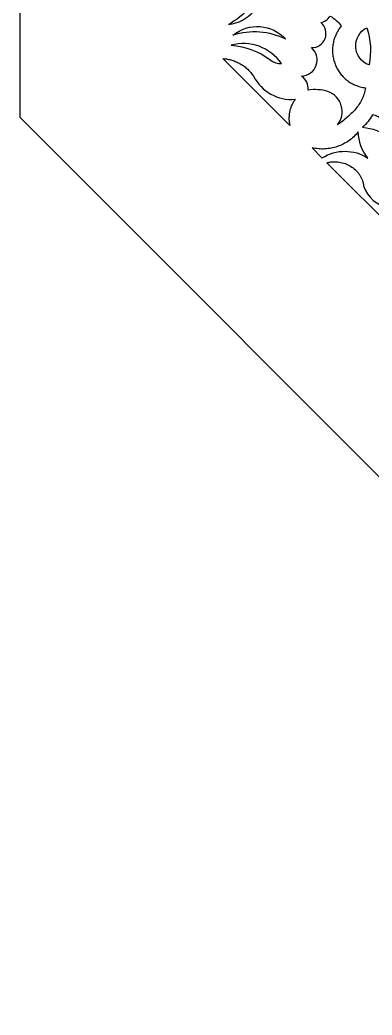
# Model space of a CAD drawing. Extents: x 3927 to 5087, y -513 to 1114.
# Drawn here: x 3927.4 to 4060.8, y -512.6 to -136 of the extents above; entities that cross this region are included whole.
import ezdxf

# ---------------------------------------------------------------- set-up
doc = ezdxf.new("R2010")
doc.units = 0
doc.layers.add('LAYER_1', color=18, linetype='CONTINUOUS')

msp = doc.modelspace()

# ---------------------------------------------------------------- linework, layer by layer
at = {"layer": 'LAYER_1'}
msp.add_lwpolyline([(4747.65, -512.56), (5087.41, -172.81), (5087.41, 307.68), (4747.65, 647.44), (4267.16, 647.44), (3927.41, 307.68), (3927.41, -172.81), (4267.16, -512.56)], close=True, dxfattribs=at)
for points in [[(4006.34, -137.7, 0.400641), (4019.47, -122.51, -0.191625)], [(4044.85, -134.54, -0.101667), (4049.11, -138.25), (4048.78, -138.67), (4048.47, -139.09), (4048.18, -139.53), (4047.9, -139.96), (4047.65, -140.41), (4047.41, -140.85), (4047.18, -141.3), (4046.98, -141.76), (4046.79, -142.21), (4046.61, -142.68), (4046.46, -143.14), (4046.32, -143.6), (4046.2, -144.07), (4046.09, -144.54), (4046, -145.01), (4045.92, -145.48), (4045.86, -145.95), (4045.82, -146.42), (4045.79, -146.89), (4045.78, -147.36), (4045.78, -147.83), (4045.8, -148.29), (4045.83, -148.76), (4045.88, -149.22), (4045.94, -149.68), (4046.02, -150.14), (4046.11, -150.59), (4046.21, -151.04), (4046.33, -151.49), (4046.47, -151.93), (4046.61, -152.37), (4046.77, -152.8), (4046.95, -153.23), (4047.14, -153.65), (4047.34, -154.06), (4047.55, -154.47), (4047.78, -154.87), (4048.02, -155.26), (4048.27, -155.65), (4048.53, -156.03), (4048.81, -156.4), (4049.1, -156.76), (4049.4, -157.11), (4049.71, -157.45), (4050.04, -157.78), (4050.37, -158.1), (4050.72, -158.41), (4051.08, -158.71), (4051.45, -159), (4051.83, -159.28), (4052.23, -159.54), (4052.63, -159.79), (4053.04, -160.03), (4053.47, -160.26), (4053.9, -160.47), (4054.35, -160.67), (4054.8, -160.86), (4055.27, -161.02), (4055.74, -161.18), (4056.23, -161.32), (4056.72, -161.44), (4057.23, -161.55), (4057.74, -161.64), (4058.26, -161.71), (4058.16, -162.3), (4058.03, -162.87), (4057.88, -163.44), (4057.72, -163.99), (4057.53, -164.53), (4057.33, -165.06), (4057.11, -165.58), (4056.87, -166.09), (4056.61, -166.59), (4056.34, -167.08), (4056.06, -167.56), (4055.75, -168.03), (4055.44, -168.49), (4055.11, -168.94), (4054.77, -169.38), (4054.42, -169.81), (4054.05, -170.24), (4053.68, -170.66), (4053.29, -171.06), (4052.89, -171.47), (4052.49, -171.86), (4052.07, -172.24), (4051.65, -172.62), (4051.22, -172.99), (4050.79, -173.36), (4050.35, -173.72), (4049.9, -174.07), (4049.45, -174.41), (4048.53, -175.08), (4047.61, -175.73, 0.52106), (4044.04, -163.12, 0.114668), (4036.52, -162.57, 0.284712), (4034.03, -157.25, 0.696648), (4037.76, -146.5, 0.726017), (4041.3, -137.04, 0.20843)], [(4008.06, -141.83, -0.400641), (4028.09, -143.3, 0.191625)], [(4058.76, -138.99, -0.130387), (4059.61, -153.07, -0.658893)], [(4007.34, -145.58, -0.148801), (4022.36, -151.28, 0.149579), (4026.4, -152.55, 0.32029)], [(4029.63, -176.02), (4004.28, -150.67), (4004.72, -150.7), (4005.15, -150.74), (4005.59, -150.8), (4006.02, -150.87), (4006.45, -150.95), (4006.87, -151.05), (4007.29, -151.15), (4007.71, -151.27), (4008.12, -151.4), (4008.53, -151.54), (4008.93, -151.69), (4009.33, -151.86), (4009.72, -152.03), (4010.11, -152.22), (4010.5, -152.42), (4010.87, -152.63), (4011.24, -152.85), (4011.61, -153.07), (4011.97, -153.32), (4012.32, -153.57), (4012.66, -153.83), (4013, -154.1), (4013.33, -154.38), (4013.65, -154.67), (4013.97, -154.97), (4014.27, -155.28), (4014.57, -155.6), (4014.86, -155.93), (4015.14, -156.26), (4015.41, -156.61), (4015.67, -156.97), (4015.92, -157.33, 0.303459), (4031.64, -166.06), (4031.44, -166.33), (4031.26, -166.61), (4031.07, -166.88), (4030.9, -167.17), (4030.74, -167.46), (4030.58, -167.75), (4030.44, -168.04), (4030.3, -168.34), (4030.17, -168.64), (4030.05, -168.94), (4029.94, -169.25), (4029.83, -169.56), (4029.74, -169.87), (4029.65, -170.19), (4029.57, -170.5), (4029.51, -170.82), (4029.45, -171.14), (4029.4, -171.46), (4029.35, -171.79), (4029.32, -172.11), (4029.3, -172.44), (4029.28, -172.76), (4029.27, -173.09), (4029.28, -173.42), (4029.29, -173.74), (4029.31, -174.07), (4029.34, -174.4), (4029.38, -174.72), (4029.43, -175.05), (4029.49, -175.37), (4029.56, -175.7)], [(4060.95, -171.93, -0.071392), (4057.19, -176.65, -0.152277), (4067.21, -180.59, -0.253658), (4064.85, -173.81, 0.106904)], [(4041.78, -188.17), (4041.86, -188.23, -0.294067), (4059.14, -188.27, -0.165792), (4055.53, -178.41), (4055.12, -178.89), (4054.71, -179.35), (4054.27, -179.79), (4053.83, -180.22), (4053.37, -180.63), (4052.9, -181.02), (4052.41, -181.39), (4051.92, -181.75), (4051.41, -182.09), (4050.9, -182.41), (4050.37, -182.71), (4049.84, -182.99), (4049.3, -183.25), (4048.74, -183.49), (4048.18, -183.72), (4047.62, -183.92), (4047.04, -184.11), (4046.47, -184.27), (4045.88, -184.42), (4045.29, -184.54), (4044.7, -184.65), (4044.1, -184.73), (4043.5, -184.79), (4042.89, -184.84), (4042.29, -184.86), (4041.68, -184.86), (4041.07, -184.84), (4040.46, -184.8), (4039.85, -184.73), (4039.24, -184.65), (4038.63, -184.54), (4038.02, -184.41)]]:
    msp.add_lwpolyline(points, format="xyb", close=True, dxfattribs=at)
msp.add_lwpolyline([(4070.75, -217.14), (4043.68, -190.07), (4043.97, -189.99), (4044.26, -189.92), (4044.54, -189.86), (4044.83, -189.81), (4045.12, -189.77), (4045.42, -189.73), (4045.71, -189.71), (4046, -189.69), (4046.29, -189.68), (4046.58, -189.67), (4046.87, -189.68), (4047.16, -189.69), (4047.74, -189.74), (4048.31, -189.81), (4048.88, -189.92), (4049.44, -190.05), (4050, -190.21), (4050.54, -190.4), (4051.08, -190.61), (4051.6, -190.85), (4052.11, -191.11), (4052.6, -191.4), (4053.08, -191.71), (4053.55, -192.04), (4053.99, -192.4), (4054.42, -192.78), (4054.82, -193.17), (4055.02, -193.38), (4055.21, -193.59), (4055.39, -193.81), (4055.57, -194.03), (4055.74, -194.26), (4055.9, -194.49), (4056.06, -194.73), (4056.21, -194.97), (4056.36, -195.21), (4056.5, -195.46), (4056.63, -195.71), (4056.75, -195.97), (4056.87, -196.23), (4056.98, -196.5), (4057.08, -196.77), (4057.17, -197.04), (4057.26, -197.32), (4057.33, -197.6), (4057.4, -197.88), (4057.46, -198.17), (4057.51, -198.46), (4057.56, -198.76, 0.629529), (4078.8, -201.97, 0.138658)], format="xyb", dxfattribs=at)

doc.saveas('drawing.dxf')
